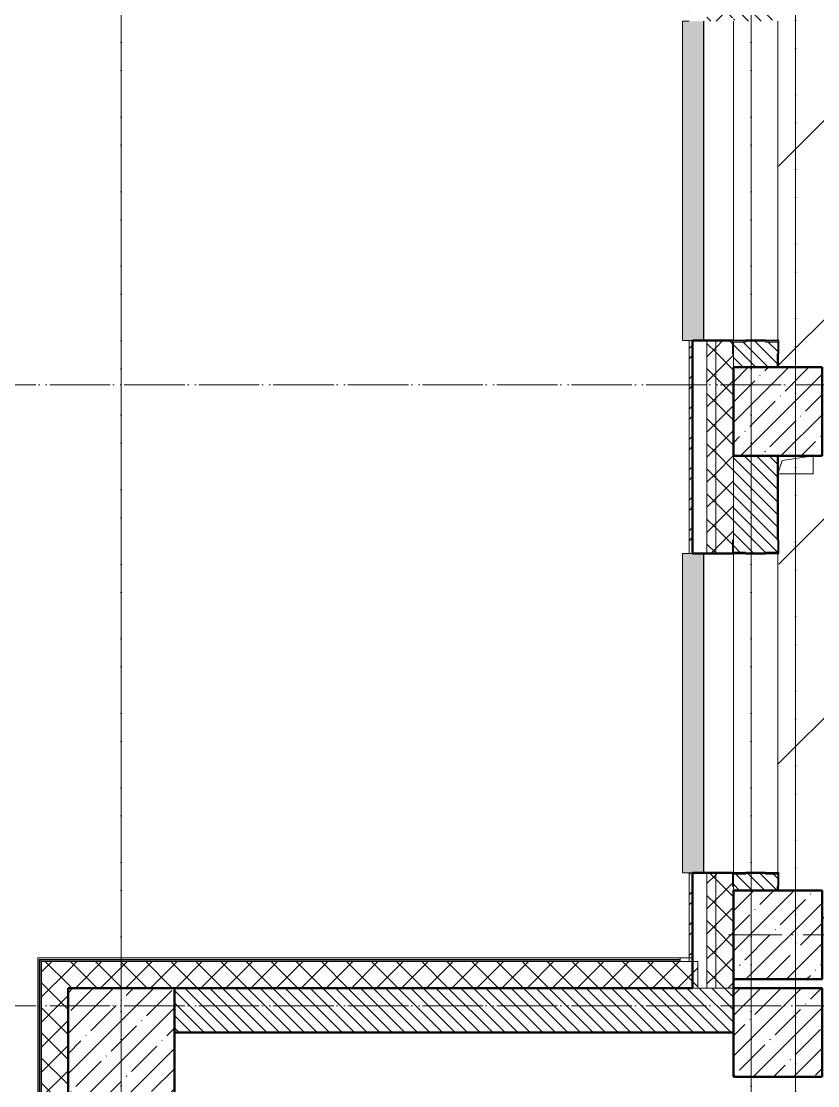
# Model space of a CAD drawing. Header units: millimetres. Extents: x 35697 to 388678, y -91946 to 171347.
# Drawn here: x 113746 to 118235, y 106095 to 112095 of the extents above; entities that cross this region are included whole.
import ezdxf

# ---------------------------------------------------------------- set-up
doc = ezdxf.new("R2010")
doc.units = ezdxf.units.MM
doc.linetypes.add('50_200_ШТРИХ_1Т_ш5_п1_п1_', pattern=[700, 500, -100, 0, -100])
for name, color, linetype, lineweight in [('2.1) ПГП окна 2.8 м', 5, 'Continuous', 30), ('3.1) ЖБ окна 1.2 м', 102, 'Continuous', 30), ('A-GENM-____-MCUT', 7, 'Continuous', 25), ('A-GENM-____-OTLN', 7, 'Continuous', 9), ('A-GENM-____-OTLN-1', 7, 'Continuous', 25), ('A-GLAZ-____-OTLN', 7, 'Continuous', 9), ('A-WALL-____-MCUT', 7, 'Continuous', 13), ('A-WALL-____-MCUT-1', 7, 'Continuous', 9), ('A-WALL-____-MCUT-2', 7, 'Continuous', 50), ('A-WALL-____-MCUT-3', 7, 'Continuous', 9), ('A-WALL-____-OTLN', 7, 'Continuous', 9), ('A-WALL-____-PATT-1', 7, 'Continuous', 9), ('A-WALL-FNSH-MCUT-1', 7, 'Continuous', 9), ('S-COLS-____-MCUT', 7, 'Continuous', 50), ('S-COLS-____-OTLN', 7, 'Continuous', 9), ('S-GRID-____-OTLN-1', 7, '50_200_ШТРИХ_1Т_ш5_п1_п1_', 9)]:
    doc.layers.add(name, color=color, linetype=linetype, lineweight=lineweight)
doc.layers.add('A-GLAZ-____-OTLN-1', color=7, linetype='Continuous', lineweight=9, true_color=0xc0c0c0)
pattern_1 = [(135, (43259.71, 63713.66), (-35.35534, -35.35534), [])]
pattern_2 = [(45, (-71050, -42631.04), (-114.04925, 114.04925), []), (45, (-70935.95, -42631.04), (-114.04925, 114.04925), [201.613, -40.323, 3.353, -36.97])]
pattern_3 = [(45, (-74750, -43231.04), (-114.04925, 114.04925), []), (45, (-74635.95, -43231.04), (-114.04925, 114.04925), [201.613, -40.323, 3.353, -36.97])]
pattern_4 = [(315, (-46181.04, 74750), (114.04925, 114.04925), []), (315, (-46181.04, 74635.95), (114.04925, 114.04925), [201.613, -40.323, 3.353, -36.97])]
pattern_5 = [(45, (-74750, -42681.04), (-114.04925, 114.04925), []), (45, (-74635.95, -42681.04), (-114.04925, 114.04925), [201.613, -40.323, 3.353, -36.97])]
pattern_6 = [(45, (43259.71, 63713.66), (-70.71068, 70.71068), []), (135, (43259.71, 63713.66), (-70.71068, -70.71068), [])]
pattern_7 = [(135, (43259.71, 63713.66), (-35.35534, -35.35534), [])]
pattern_8 = [(45, (43259.71, 63713.66), (-70.71068, 70.71068), []), (135, (43259.71, 63713.66), (-70.71068, -70.71068), [])]

# ---------------------------------------------------------------- blocks, each defined once
blk = doc.blocks.new('BSC_Колонна _Прямоугольная - 600х600-25984397-АР1_План отверстий 2 этажа в осях 1-64_Ю-ЯЯ')
at = {"layer": 'S-COLS-____-OTLN'}
h = blk.add_hatch(dxfattribs=at)
h.set_pattern_fill('FP_41', color=256, style=0, pattern_type=2)
h.set_pattern_definition(pattern_2)
h.paths.add_polyline_path([(-300, -300), (300, -300), (300, 300), (-300, 300)], flags=0)
at = {"layer": 'S-COLS-____-MCUT'}
for p, q in [((300, 300), (-300, 300)), ((-300, 300), (-300, -300)), ((300, -300), (300, 300)), ((-300, -300), (300, -300))]:
    blk.add_line(p, q, dxfattribs=at)
blk = doc.blocks.new('BSC_Колонна _Прямоугольная - 500х500-V55-АР1_План отверстий 2 этажа в осях 1-64_Ю-ЯЯ')
at = {"layer": 'S-COLS-____-OTLN'}
h = blk.add_hatch(dxfattribs=at)
h.set_pattern_fill('FP_65', color=256, style=0, pattern_type=2)
h.set_pattern_definition(pattern_3)
h.paths.add_polyline_path([(-250, -250), (250, -250), (250, 250), (-250, 250)], flags=0)
at = {"layer": 'S-COLS-____-MCUT'}
for p, q in [((250, 250), (-250, 250)), ((-250, 250), (-250, -250)), ((250, -250), (250, 250)), ((-250, -250), (250, -250))]:
    blk.add_line(p, q, dxfattribs=at)
blk = doc.blocks.new('BSC_Колонна _Прямоугольная - 500х500-V113-АР1_План отверстий 2 этажа в осях 1-64_Ю-ЯЯ')
at = {"layer": 'S-COLS-____-OTLN'}
h = blk.add_hatch(dxfattribs=at)
h.set_pattern_fill('FP_126', color=256, style=0, pattern_type=2)
h.set_pattern_definition(pattern_4)
h.paths.add_polyline_path([(-250, 250), (-250, -250), (250, -250), (250, 250)], flags=0)
at = {"layer": 'S-COLS-____-MCUT'}
for p, q in [((250, 250), (-250, 250)), ((-250, 250), (-250, -250)), ((250, -250), (250, 250)), ((-250, -250), (250, -250))]:
    blk.add_line(p, q, dxfattribs=at)
blk = doc.blocks.new('BSC_Колонна _Прямоугольная - 500х500-V120-АР1_План отверстий 2 этажа в осях 1-64_Ю-ЯЯ')
at = {"layer": 'S-COLS-____-OTLN'}
h = blk.add_hatch(dxfattribs=at)
h.set_pattern_fill('FP_133', color=256, style=0, pattern_type=2)
h.set_pattern_definition(pattern_5)
h.paths.add_polyline_path([(-250, -250), (250, -250), (250, 250), (-250, 250), (-250, 13.8)], flags=0)
at = {"layer": 'S-COLS-____-MCUT'}
for p, q in [((250, 250), (-250, 250)), ((-250, 250), (-250, -250)), ((250, -250), (250, 250)), ((-250, -250), (250, -250))]:
    blk.add_line(p, q, dxfattribs=at)
blk = doc.blocks.new('Фахверк_СКБ_Уголок - 250_2700_1-27501432-АР1_План отверстий 2 этажа в осях 1-64_Ю-ЯЯ')
at = {"layer": 'A-GENM-____-MCUT'}
for p, q in [((200, 181), (125, 181)), ((125, 181), (125, 106)), ((200, 175), (200, 181)), ((131, 106), (131, 175)), ((131, 175), (200, 175)), ((125, 106), (131, 106)), ((131, -6), (125, -6)), ((125, -6), (125, -81)), ((131, -75), (131, -6)), ((125, -81), (200, -81)), ((200, -75), (131, -75)), ((200, -81), (200, -75))]:
    blk.add_line(p, q, dxfattribs=at)
blk = doc.blocks.new('Фахверк_СКБ_Уголок - 250_2700-27497298-АР1_План отверстий 2 этажа в осях 1-64_Ю-ЯЯ')
at = {"layer": 'A-GENM-____-MCUT'}
for p, q in [((200, 181), (125, 181)), ((125, 181), (125, 106)), ((200, 175), (200, 181)), ((131, 106), (131, 175)), ((131, 175), (200, 175)), ((125, 106), (131, 106)), ((131, -6), (125, -6)), ((125, -6), (125, -81)), ((131, -75), (131, -6)), ((125, -81), (200, -81)), ((200, -75), (131, -75)), ((200, -81), (200, -75))]:
    blk.add_line(p, q, dxfattribs=at)
blk = doc.blocks.new('AR_Отверстие прямоугольное _в плите_ - AR_Отверстие прямоугольное _в плите_-V164-АР1_План отверстий 2 этажа в осях 1-64_Ю-ЯЯ')
at = {"layer": 'A-GENM-____-OTLN'}
for p, q in [((-100, -50), (-75, 25)), ((-75, 25), (100, 50)), ((100, -50), (100, 50)), ((-100, -50), (100, -50))]:
    blk.add_line(p, q, dxfattribs=at)
blk = doc.blocks.new('Отлив_СКБ - Отлив витража_120_НВФ-31885689-АР1_План отверстий 2 этажа в осях 1-64_Ю-ЯЯ')
at = {"layer": 'A-GLAZ-____-OTLN-1'}
for points in [[(1800, 2), (1800, 120), (0, 120), (0, 2), (737.3, 2)], [(1800, 0), (1800, 2), (0, 2), (0, 0), (737.3, 0)]]:
    blk.add_hatch(color=256, dxfattribs=at).paths.add_polyline_path(points, flags=0)
at = {"layer": 'A-GLAZ-____-OTLN'}
for p, q in [((0, 83), (0, 120)), ((1800, 120), (0, 120)), ((1800, 120), (1800, 83)), ((0, 2), (1800, 2)), ((1800, 0), (0, 0))]:
    blk.add_line(p, q, dxfattribs=at)
blk = doc.blocks.new('Стены 10 - Стены 4-31628020-АР1_План отверстий 2 этажа в осях 1-64_Ю-ЯЯ')
at = {"layer": 'A-WALL-____-MCUT'}
for p, q in [((23850, 9731), (23800, 9731)), ((23800, 9731), (23800, 9711)), ((23850, 9711), (23850, 9731)), ((23800, 9711), (23850, 9711))]:
    blk.add_line(p, q, dxfattribs=at)
blk = doc.blocks.new('BSC_Колонна _Прямоугольная - 600х600-25984397-АР1_План отверстий 2 этажа в осях 1-64_А-ГГ')
at = {"layer": 'S-COLS-____-OTLN'}
h = blk.add_hatch(dxfattribs=at)
h.set_pattern_fill('FP_34', color=256, style=0, pattern_type=2)
h.set_pattern_definition(pattern_2)
h.paths.add_polyline_path([(-300, -300), (300, -300), (300, 300), (-300, 300)], flags=0)
at = {"layer": 'S-COLS-____-MCUT'}
for p, q in [((300, 300), (-300, 300)), ((-300, 300), (-300, -300)), ((300, -300), (300, 300)), ((-300, -300), (300, -300))]:
    blk.add_line(p, q, dxfattribs=at)
blk = doc.blocks.new('BSC_Колонна _Прямоугольная - 500х500-V82-АР1_План отверстий 2 этажа в осях 1-64_А-ГГ')
at = {"layer": 'S-COLS-____-OTLN'}
h = blk.add_hatch(dxfattribs=at)
h.set_pattern_fill('FP_111', color=256, style=0, pattern_type=2)
h.set_pattern_definition(pattern_3)
h.paths.add_polyline_path([(-250, -250), (250, -250), (250, 250), (-250, 250), (-250, 74.6)], flags=0)
at = {"layer": 'S-COLS-____-MCUT'}
for p, q in [((250, 250), (-250, 250)), ((-250, 250), (-250, -250)), ((250, -250), (250, 250)), ((-250, -250), (250, -250))]:
    blk.add_line(p, q, dxfattribs=at)
blk = doc.blocks.new('BSC_Колонна _Прямоугольная - 500х500-V118-АР1_План отверстий 2 этажа в осях 1-64_А-ГГ')
at = {"layer": 'S-COLS-____-OTLN'}
h = blk.add_hatch(dxfattribs=at)
h.set_pattern_fill('FP_147', color=256, style=0, pattern_type=2)
h.set_pattern_definition(pattern_4)
h.paths.add_polyline_path([(-250, 250), (-250, -250), (250, -250), (250, 250), (134.5, 250)], flags=0)
at = {"layer": 'S-COLS-____-MCUT'}
for p, q in [((250, 250), (-250, 250)), ((-250, 250), (-250, -250)), ((250, -250), (250, 250)), ((-250, -250), (250, -250))]:
    blk.add_line(p, q, dxfattribs=at)
blk = doc.blocks.new('BSC_Колонна _Прямоугольная - 500х500-V124-АР1_План отверстий 2 этажа в осях 1-64_А-ГГ')
at = {"layer": 'S-COLS-____-OTLN'}
h = blk.add_hatch(dxfattribs=at)
h.set_pattern_fill('FP_154', color=256, style=0, pattern_type=2)
h.set_pattern_definition(pattern_5)
h.paths.add_polyline_path([(-250, -250), (250, -250), (250, 250), (-250, 250), (-250, 194.6)], flags=0)
at = {"layer": 'S-COLS-____-MCUT'}
for p, q in [((250, 250), (-250, 250)), ((-250, 250), (-250, -250)), ((250, -250), (250, 250)), ((-250, -250), (250, -250))]:
    blk.add_line(p, q, dxfattribs=at)
blk = doc.blocks.new('Фахверк_СКБ_Уголок - 250_2700_1-27501432-АР1_План отверстий 2 этажа в осях 1-64_А-ГГ')
at = {"layer": 'A-GENM-____-MCUT'}
for p, q in [((200, 181), (125, 181)), ((125, 181), (125, 106)), ((200, 175), (200, 181)), ((131, 106), (131, 175)), ((131, 175), (200, 175)), ((125, 106), (131, 106)), ((131, -6), (125, -6)), ((125, -6), (125, -81)), ((131, -75), (131, -6)), ((125, -81), (200, -81)), ((200, -75), (131, -75)), ((200, -81), (200, -75))]:
    blk.add_line(p, q, dxfattribs=at)
blk = doc.blocks.new('Фахверк_СКБ_Уголок - 250_2700-27497298-АР1_План отверстий 2 этажа в осях 1-64_А-ГГ')
at = {"layer": 'A-GENM-____-MCUT'}
for p, q in [((200, 181), (125, 181)), ((125, 181), (125, 106)), ((200, 175), (200, 181)), ((131, 106), (131, 175)), ((131, 175), (200, 175)), ((125, 106), (131, 106)), ((131, -6), (125, -6)), ((125, -6), (125, -81)), ((131, -75), (131, -6)), ((125, -81), (200, -81)), ((200, -75), (131, -75)), ((200, -81), (200, -75))]:
    blk.add_line(p, q, dxfattribs=at)
blk = doc.blocks.new('AR_Отверстие прямоугольное _в плите_ - AR_Отверстие прямоугольное _в плите_-V166-АР1_План отверстий 2 этажа в осях 1-64_А-ГГ')
at = {"layer": 'A-GENM-____-OTLN'}
for p, q in [((-100, -50), (-75, 25)), ((-75, 25), (100, 50)), ((100, -50), (100, 50)), ((-100, -50), (100, -50))]:
    blk.add_line(p, q, dxfattribs=at)
blk = doc.blocks.new('Отлив_СКБ - Отлив витража_120_НВФ-V197-АР1_План отверстий 2 этажа в осях 1-64_А-ГГ')
at = {"layer": 'A-GLAZ-____-OTLN-1'}
for points in [[(0, 2), (920.1, 2), (920.1, 120), (0, 120), (0, 63)], [(0, 0), (920.1, 0), (920.1, 2), (0, 2)]]:
    blk.add_hatch(color=256, dxfattribs=at).paths.add_polyline_path(points, flags=0)
at = {"layer": 'A-GLAZ-____-OTLN'}
for p, q in [((0, 83), (0, 120)), ((920.1, 120), (0, 120)), ((0, 2), (920.1, 2)), ((920.1, 0), (0, 0))]:
    blk.add_line(p, q, dxfattribs=at)
blk = doc.blocks.new('Отлив_СКБ - Отлив витража_120_НВФ-31885689-АР1_План отверстий 2 этажа в осях 1-64_А-ГГ')
at = {"layer": 'A-GLAZ-____-OTLN-1'}
for points in [[(1800, 2), (1800, 120), (0, 120), (0, 2), (1103.1, 2)], [(1103.1, 0), (1800, 0), (1800, 2), (0, 2), (0, 0)]]:
    blk.add_hatch(color=256, dxfattribs=at).paths.add_polyline_path(points, flags=0)
at = {"layer": 'A-GLAZ-____-OTLN'}
for p, q in [((0, 83), (0, 120)), ((1800, 120), (0, 120)), ((1800, 120), (1800, 83)), ((0, 2), (1800, 2)), ((1800, 0), (0, 0))]:
    blk.add_line(p, q, dxfattribs=at)
blk = doc.blocks.new('2этаж')
at = {"layer": 'S-GRID-____-OTLN-1', "color": 251, "ltscale": 0.6, "true_color": 0x636466}
for p, q in [((55458.3, 549908.8), (55458.3, 498997)), ((59008.3, 549908.8), (59008.3, 498997)), ((59258.3, 549613.9), (59258.3, 499306.9)), ((55458.3, 508896.9), (55458.3, 454750.2)), ((59008.3, 508896.9), (59008.3, 470347)), ((59258.3, 508602.1), (59258.3, 470347)), ((51735.1, 505347), (74727.1, 505347)), ((53374.4, 505347), (74727.1, 505347)), ((58880.7, 502247), (88334.7, 502247)), ((58880.7, 502247), (88334.7, 502247)), ((51735.1, 501847), (88482.7, 501847)), ((53374.4, 501847), (88482.7, 501847))]:
    blk.add_line(p, q, dxfattribs=at)

msp = doc.modelspace()

# ---------------------------------------------------------------- hatches: boundary and pattern name
at = {"layer": '2.1) ПГП окна 2.8 м'}
h = msp.add_hatch(dxfattribs=at)
h.set_pattern_fill('ANSI31', color=5, scale=250)
h.paths.add_polyline_path([(120759.7, 115244.7), (120759.7, 115394.7), (120759.7, 115894.7), (120759.7, 116394.7), (121259.7, 116394.7), (121759.7, 116394.7), (122944.7, 116394.7), (123294.7, 116394.7), (126559.7, 116394.7), (126559.7, 115894.7), (126659.7, 115894.7), (126859.7, 115894.7), (127559.7, 115894.7), (128969.7, 115894.7), (129669.7, 115894.7), (130924.7, 115894.7), (130924.7, 118894.7), (130809.7, 118894.7), (130759.7, 118894.7), (130369.7, 118894.7), (129919.7, 118894.7), (129684.7, 118894.7), (129684.7, 118888.7), (129615.7, 118888.7), (129609.7, 118888.7), (129534.7, 118888.7), (129184.7, 118894.7), (129184.7, 118888.7), (129109.7, 118888.7), (129103.7, 118888.7), (129034.7, 118888.7), (128719.7, 118894.7), (128269.7, 118894.7), (128034.7, 118894.7), (128034.7, 118888.7), (127965.7, 118888.7), (127959.7, 118888.7), (127884.7, 118888.7), (127159.7, 118894.7), (126859.7, 118894.7), (126659.7, 118894.7), (126159.7, 118894.7), (124219.7, 118894.7), (123869.7, 118894.7), (123534.7, 118894.7), (123534.7, 118888.7), (123459.7, 118888.7), (123453.7, 118888.7), (123384.7, 118888.7), (122534.7, 118894.2), (122534.7, 118888.7), (122465.7, 118888.7), (122459.7, 118888.7), (122384.7, 118888.7), (121259.7, 118894.7), (120759.7, 118894.7), (120609.7, 118894.7), (119909.7, 118894.7), (119784.7, 118894.7), (119784.7, 118888.7), (119709.7, 118888.7), (119703.7, 118888.7), (119634.7, 118888.7), (119409.7, 118894.7), (118709.7, 118894.7), (118634.7, 118894.7), (118634.7, 118888.7), (118565.7, 118888.7), (118559.7, 118888.7), (118484.7, 118888.7), (118259.7, 118894.7), (118259.7, 118844.7), (118259.7, 118344.7), (118209.7, 118344.7), (118209.7, 118244.7), (118009.7, 118244.7), (118009.7, 118169.7), (118015.7, 118169.7), (118015.7, 118094.7), (118009.7, 116294.7), (118015.7, 116294.7), (118015.7, 116219.7), (118009.7, 115894.7), (118259.7, 115894.7), (118259.7, 115394.7), (118209.7, 115394.7), (118209.7, 115294.7), (118009.7, 115294.7), (118009.7, 115169.7), (118015.7, 115169.7), (118015.7, 115094.7), (118009.7, 113294.7), (118015.7, 113294.7), (118015.7, 113219.7), (118009.7, 112169.7), (118015.7, 112169.7), (118015.7, 112094.7), (118009.7, 110294.7), (118015.7, 110294.7), (118015.7, 110219.7), (118009.7, 110144.7), (118259.7, 110144.7), (118259.7, 109644.7), (118209.7, 109644.7), (118209.7, 109544.7), (118009.7, 109544.7), (118009.7, 109169.7), (118015.7, 109169.7), (118015.7, 109094.7), (118009.7, 107294.7), (118015.7, 107294.7), (118015.7, 107219.7), (118009.7, 107194.7), (118259.7, 107194.7), (118259.7, 106894.7), (120759.7, 106894.7), (120759.7, 107194.7), (121259.7, 107194.7), (121259.7, 106894.7), (126159.7, 106894.7), (126159.7, 107194.7), (126659.7, 107194.7), (126659.7, 106894.7), (128134.7, 106894.7), (128134.7, 106900.7), (128209.7, 106900.7), (130209.7, 106894.7), (130209.7, 106900.7), (130284.7, 106900.7), (132009.7, 106894.7), (132009.7, 107194.7), (132009.7, 107369.7), (132003.7, 107369.7), (132003.7, 107444.7), (132009.7, 108394.7), (132009.7, 109394.7), (132009.7, 109544.7), (132003.7, 109544.7), (132003.7, 109619.7), (132009.7, 109644.7), (129459.7, 109644.7), (128359.7, 109644.7), (128134.7, 109644.7), (128134.7, 109638.7), (128059.7, 109638.7), (128053.7, 109638.7), (127984.7, 109638.7), (126984.7, 109644.3), (126984.7, 109638.7), (126915.7, 109638.7), (126909.7, 109638.7), (126834.7, 109638.7), (126659.7, 109644.7), (126159.7, 109644.7), (121259.7, 109644.7), (120759.7, 109644.7), (120759.7, 110144.7), (120759.7, 110644.7), (120759.7, 111214.8), (120759.7, 114744.7)])
at = {"layer": 'A-WALL-____-PATT-1'}
h = msp.add_hatch(dxfattribs=at)
h.set_pattern_fill('FP_1', color=256, style=0, pattern_type=2)
h.set_pattern_definition(pattern_6)
h.paths.add_polyline_path([(117659.7, 106644.7), (117659.7, 107294.7), (117609.7, 107294.7), (117609.7, 106644.7)], flags=0)
h.paths.add_polyline_path([(117609.7, 109094.7), (117659.7, 109094.7), (117659.7, 110294.7), (117609.7, 110294.7), (117609.7, 109637.4)], flags=0)
h.paths.add_polyline_path([(117659.7, 112094.7), (117659.7, 113294.7), (117609.7, 113294.7), (117609.7, 112094.7)], flags=0)
h.paths.add_polyline_path([(117659.7, 115094.7), (117659.7, 116294.7), (117609.7, 116294.7), (117609.7, 115094.7)], flags=0)
h.paths.add_polyline_path([(117659.7, 118094.7), (117659.7, 118894.7), (117609.7, 118894.7), (117609.7, 118094.7)], flags=0)
h = msp.add_hatch(dxfattribs=at)
h.set_pattern_fill('FP_1', color=256, style=0, pattern_type=2)
h.set_pattern_definition(pattern_6)
h.paths.add_polyline_path([(117659.7, 106644.7), (117759.7, 106644.7), (117759.7, 107219.7), (117753.7, 107219.7), (117753.7, 107294.7), (117659.7, 107294.7), (117659.7, 106694.7)], flags=0)
h.paths.add_polyline_path([(117659.7, 109094.7), (117753.7, 109094.7), (117753.7, 109169.7), (117759.7, 109169.7), (117759.7, 110219.7), (117753.7, 110219.7), (117753.7, 110294.7), (117659.7, 110294.7), (117659.7, 109169.7)], flags=0)
h.paths.add_polyline_path([(117753.7, 112094.7), (117753.7, 112169.7), (117759.7, 112169.7), (117759.7, 113219.7), (117753.7, 113219.7), (117753.7, 113294.7), (117659.7, 113294.7), (117659.7, 112094.7)], flags=0)
h.paths.add_polyline_path([(117753.7, 115094.7), (117753.7, 115169.7), (117759.7, 115169.7), (117759.7, 116219.7), (117753.7, 116219.7), (117753.7, 116294.7), (117659.7, 116294.7), (117659.7, 115094.7)], flags=0)
h.paths.add_polyline_path([(117659.7, 118094.7), (117753.7, 118094.7), (117753.7, 118169.7), (117759.7, 118169.7), (117759.7, 118894.7), (117659.7, 118894.7), (117659.7, 118169.7)], flags=0)
h = msp.add_hatch(dxfattribs=at)
h.set_pattern_fill('FP_3', color=256, style=0, pattern_type=2)
h.set_pattern_definition([(45, (43259.71, 63713.66), (-85.53659, 85.53659), []), (45, (43316.74, 63713.66), (-85.53659, 85.53659), [])])
h.paths.add_polyline_path([(117509.7, 106814.7), (117529.7, 106814.7), (117529.7, 107294.7), (117509.7, 107294.7), (117509.7, 107215.7)], flags=0)
h.paths.add_polyline_path([(117509.7, 109094.7), (117529.7, 109094.7), (117529.7, 110294.7), (117509.7, 110294.7), (117509.7, 109637.4)], flags=0)
h.paths.add_polyline_path([(117509.7, 112094.7), (117529.7, 112094.7), (117529.7, 113294.7), (117509.7, 113294.7), (117509.7, 112866.2)], flags=0)
h.paths.add_polyline_path([(117509.7, 115094.7), (117529.7, 115094.7), (117529.7, 116294.7), (117509.7, 116294.7), (117509.7, 115287.8)], flags=0)
h.paths.add_polyline_path([(117529.7, 118094.7), (117529.7, 118654.7), (117509.7, 118654.7), (117509.7, 118094.7)], flags=0)
h = msp.add_hatch(dxfattribs=at)
h.set_pattern_fill('FP_6', color=256, style=0, pattern_type=2)
h.set_pattern_definition(pattern_1)
h.paths.add_polyline_path([(117940.7, 110144.7), (118009.7, 110144.7), (118009.7, 110288.7), (117940.7, 110288.7), (117940.7, 110294.7), (117828.7, 110294.7), (117828.7, 110288.7), (117759.7, 110288.7), (117759.7, 110144.7), (117828.7, 110144.7)], flags=0)
h.paths.add_polyline_path([(117940.7, 112094.7), (117940.7, 112100.7), (118009.7, 112100.7), (118009.7, 113288.7), (117940.7, 113288.7), (117940.7, 113294.7), (117828.7, 113294.7), (117828.7, 113288.7), (117759.7, 113288.7), (117759.7, 112100.7), (117828.7, 112100.7), (117828.7, 112094.7)], flags=0)
h.paths.add_polyline_path([(117940.7, 115094.7), (117940.7, 115100.7), (118009.7, 115100.7), (118009.7, 115394.7), (117759.7, 115394.7), (117759.7, 115100.7), (117828.7, 115100.7), (117828.7, 115094.7)], flags=0)
h = msp.add_hatch(dxfattribs=at)
h.set_pattern_fill('FP_3', color=256, style=0, pattern_type=2)
h.set_pattern_definition([(45, (43259.71, 63713.66), (-85.53659, 85.53659), []), (45, (43316.74, 63713.66), (-85.53659, 85.53659), [])])
h.paths.add_polyline_path([(117509.7, 106814.7), (117529.7, 106814.7), (117529.7, 107294.7), (117509.7, 107294.7), (117509.7, 107019.3)], flags=0)
h.paths.add_polyline_path([(117529.7, 109094.7), (117529.7, 110294.7), (117509.7, 110294.7), (117509.7, 109094.7)], flags=0)
h = msp.add_hatch(dxfattribs=at)
h.set_pattern_fill('FP_1', color=256, style=0, pattern_type=2)
h.set_pattern_definition(pattern_8)
h.paths.add_polyline_path([(117659.7, 106644.7), (117659.7, 107294.7), (117609.7, 107294.7), (117609.7, 106644.7)], flags=0)
h.paths.add_polyline_path([(117659.7, 109094.7), (117659.7, 110294.7), (117609.7, 110294.7), (117609.7, 109094.7)], flags=0)
h = msp.add_hatch(dxfattribs=at)
h.set_pattern_fill('FP_1', color=256, style=0, pattern_type=2)
h.set_pattern_definition(pattern_8)
h.paths.add_polyline_path([(117659.7, 106644.7), (117759.7, 106644.7), (117759.7, 107219.7), (117753.7, 107219.7), (117753.7, 107294.7), (117659.7, 107294.7), (117659.7, 107019.3)], flags=0)
h.paths.add_polyline_path([(117659.7, 109094.7), (117753.7, 109094.7), (117753.7, 109169.7), (117759.7, 109169.7), (117759.7, 110219.7), (117753.7, 110219.7), (117753.7, 110294.7), (117659.7, 110294.7), (117659.7, 109169.3)], flags=0)
h = msp.add_hatch(dxfattribs=at)
h.set_pattern_fill('FP_6', color=256, style=0, pattern_type=2)
h.set_pattern_definition(pattern_7)
h.paths.add_polyline_path([(118009.7, 110144.7), (118009.7, 110288.7), (117940.7, 110288.7), (117940.7, 110294.7), (117828.7, 110294.7), (117828.7, 110288.7), (117759.7, 110288.7), (117759.7, 110144.7), (117940.7, 110144.7)], flags=0)
h = msp.add_hatch(dxfattribs=at)
h.set_pattern_fill('FP_6', color=256, style=0, pattern_type=2)
h.set_pattern_definition(pattern_1)
h.paths.add_polyline_path([(118009.7, 107194.7), (118009.7, 107288.7), (117940.7, 107288.7), (117940.7, 107294.7), (117828.7, 107294.7), (117828.7, 107288.7), (117759.7, 107288.7), (117759.7, 107194.7)], flags=0)
h.paths.add_polyline_path([(117940.7, 109094.7), (117940.7, 109100.7), (118009.7, 109100.7), (118009.7, 109644.7), (117759.7, 109644.7), (117759.7, 109100.7), (117828.7, 109100.7), (117828.7, 109094.7)], flags=0)
h = msp.add_hatch(dxfattribs=at)
h.set_pattern_fill('FP_6', color=256, style=0, pattern_type=2)
h.set_pattern_definition(pattern_7)
h.paths.add_polyline_path([(118009.7, 107194.7), (118009.7, 107288.7), (117940.7, 107288.7), (117940.7, 107294.7), (117828.7, 107294.7), (117828.7, 107288.7), (117759.7, 107288.7), (117759.7, 107194.7), (117921.4, 107194.7)], flags=0)
h.paths.add_polyline_path([(117940.7, 109094.7), (117940.7, 109100.7), (118009.7, 109100.7), (118009.7, 109644.7), (117759.7, 109644.7), (117759.7, 109100.7), (117828.7, 109100.7), (117828.7, 109094.7)], flags=0)
h = msp.add_hatch(dxfattribs=at)
h.set_pattern_fill('FP_1', color=256, style=0, pattern_type=2)
h.set_pattern_definition(pattern_8)
h.paths.add_polyline_path([(113859.7, 76044.7), (114009.7, 76044.7), (114009.7, 77339.7), (114003.7, 77339.7), (114003.7, 77414.7), (113859.7, 77414.7)], flags=0)
h.paths.add_polyline_path([(114003.7, 79114.7), (114003.7, 79189.7), (114009.7, 79189.7), (114009.7, 79979.7), (114003.7, 79979.7), (114003.7, 80054.7), (113859.7, 80054.7), (113859.7, 79114.7), (113944.6, 79114.7)], flags=0)
h.paths.add_polyline_path([(113944.6, 81754.7), (114003.7, 81754.7), (114003.7, 81829.7), (114009.7, 81829.7), (114009.7, 83219.7), (114003.7, 83219.7), (114003.7, 83294.7), (113859.7, 83294.7), (113859.7, 81754.7)], flags=0)
h.paths.add_polyline_path([(114003.7, 84994.7), (114003.7, 85069.7), (114009.7, 85069.7), (114009.7, 85859.7), (114003.7, 85859.7), (114003.7, 85934.7), (113859.7, 85934.7), (113859.7, 84994.7), (113944.6, 84994.7)], flags=0)
h.paths.add_polyline_path([(113944.6, 87634.7), (114003.7, 87634.7), (114003.7, 87709.7), (114009.7, 87709.7), (114009.7, 89099.7), (114003.7, 89099.7), (114003.7, 89174.7), (113859.7, 89174.7), (113859.7, 87634.7)], flags=0)
h.paths.add_polyline_path([(113944.6, 90874.7), (114003.7, 90874.7), (114003.7, 90949.7), (114009.7, 90949.7), (114009.7, 91739.7), (114003.7, 91739.7), (114003.7, 91814.7), (113859.7, 91814.7), (113859.7, 90874.7)], flags=0)
h.paths.add_polyline_path([(114003.7, 93514.7), (114003.7, 93589.7), (114009.7, 93589.7), (114009.7, 94979.7), (114003.7, 94979.7), (114003.7, 95054.7), (113859.7, 95054.7), (113859.7, 93514.7), (113944.6, 93514.7)], flags=0)
h.paths.add_polyline_path([(114003.7, 96754.7), (114003.7, 96829.7), (114009.7, 96829.7), (114009.7, 97619.7), (114003.7, 97619.7), (114003.7, 97694.7), (113859.7, 97694.7), (113859.7, 96754.7), (113944.6, 96754.7)], flags=0)
h.paths.add_polyline_path([(113944.6, 99394.7), (114003.7, 99394.7), (114003.7, 99469.7), (114009.7, 99469.7), (114009.7, 100859.7), (114003.7, 100859.7), (114003.7, 100934.7), (113859.7, 100934.7), (113859.7, 99394.7)], flags=0)
h.paths.add_polyline_path([(113944.6, 102634.7), (114003.7, 102634.7), (114003.7, 102709.7), (114009.7, 102709.7), (114009.7, 103499.7), (114003.7, 103499.7), (114003.7, 103574.7), (113859.7, 103574.7), (113859.7, 102634.7)], flags=0)
h.paths.add_polyline_path([(114003.7, 105274.7), (114003.7, 105349.7), (114009.7, 105349.7), (114009.7, 106794.7), (113859.7, 106794.7), (113859.7, 105274.7), (113944.6, 105274.7)], flags=0)
h = msp.add_hatch(dxfattribs=at)
h.set_pattern_fill('FP_1', color=256, style=0, pattern_type=2)
h.set_pattern_definition(pattern_6)
h.paths.add_polyline_path([(117559.7, 106644.7), (117559.7, 106794.7), (114009.7, 106794.7), (114009.7, 106644.7), (117479.6, 106644.7)], flags=0)
h = msp.add_hatch(dxfattribs=at)
h.set_pattern_fill('FP_1', color=256, style=0, pattern_type=2)
h.set_pattern_definition(pattern_8)
h.paths.add_polyline_path([(117559.7, 106644.7), (117559.7, 106794.7), (114009.7, 106794.7), (114009.7, 106644.7), (117479.5, 106644.7)], flags=0)
h = msp.add_hatch(dxfattribs=at)
h.set_pattern_fill('FP_6', color=256, style=0, pattern_type=2)
h.set_pattern_definition(pattern_1)
h.paths.add_polyline_path([(117479.6, 106394.7), (117759.7, 106394.7), (117759.7, 106644.7), (114609.7, 106644.7), (114609.7, 106394.7)], flags=0)
h = msp.add_hatch(dxfattribs=at)
h.set_pattern_fill('FP_6', color=256, style=0, pattern_type=2)
h.set_pattern_definition(pattern_7)
h.paths.add_polyline_path([(117479.5, 106394.7), (117759.7, 106394.7), (117759.7, 106644.7), (114609.7, 106644.7), (114609.7, 106394.7)], flags=0)

# ---------------------------------------------------------------- linework, layer by layer
at = {"layer": 'A-WALL-____-MCUT'}
for p, q in [((117529.7, 109094.7), (117529.7, 110294.7)), ((117753.7, 110294.7), (117529.7, 110294.7)), ((117940.7, 110294.7), (117828.7, 110294.7)), ((118009.7, 110144.7), (118009.7, 110219.7)), ((118009.7, 109169.7), (118009.7, 109644.7)), ((117529.7, 109094.7), (117753.7, 109094.7)), ((117828.7, 109094.7), (117940.7, 109094.7)), ((117753.7, 107294.7), (117529.7, 107294.7)), ((117529.7, 107294.7), (117529.7, 106644.7)), ((117940.7, 107294.7), (117828.7, 107294.7)), ((118009.7, 107194.7), (118009.7, 107219.7)), ((117759.7, 106644.7), (117759.7, 106694.7)), ((117529.7, 106644.7), (114609.7, 106644.7)), ((114609.7, 106394.7), (117759.7, 106394.7))]:
    msp.add_line(p, q, dxfattribs=at)
at = {"layer": 'A-WALL-____-MCUT-1'}
for p, q in [((117609.7, 110294.7), (117609.7, 109094.7)), ((117659.7, 110294.7), (117659.7, 109094.7)), ((117759.7, 110219.7), (117759.7, 110144.7)), ((117759.7, 109644.7), (117759.7, 109169.7)), ((117609.7, 107294.7), (117609.7, 106644.7)), ((117659.7, 107294.7), (117659.7, 106644.7)), ((117759.7, 107219.7), (117759.7, 107194.7)), ((117459.7, 106806.7), (113847.7, 106806.7)), ((117459.7, 106801.7), (113852.7, 106801.7)), ((117559.7, 106794.7), (117459.7, 106794.7)), ((117559.7, 106644.7), (117559.7, 106794.7)), ((114609.7, 106644.7), (117759.7, 106644.7))]:
    msp.add_line(p, q, dxfattribs=at)
at = {"layer": 'A-WALL-____-MCUT-2'}
for p, q in [((117529.7, 109094.7), (117529.7, 110294.7)), ((117753.7, 110294.7), (117529.7, 110294.7)), ((117940.7, 110294.7), (117828.7, 110294.7)), ((118009.7, 110144.7), (118009.7, 110219.7)), ((118009.7, 109169.7), (118009.7, 109644.7)), ((117529.7, 109094.7), (117753.7, 109094.7)), ((117828.7, 109094.7), (117940.7, 109094.7)), ((117753.7, 107294.7), (117529.7, 107294.7)), ((117529.7, 107294.7), (117529.7, 106644.7)), ((117940.7, 107294.7), (117828.7, 107294.7)), ((118009.7, 107194.7), (118009.7, 107219.7)), ((117759.7, 106644.7), (117759.7, 106694.7)), ((117529.7, 106644.7), (114609.7, 106644.7)), ((114609.7, 106394.7), (117759.7, 106394.7))]:
    msp.add_line(p, q, dxfattribs=at)
at = {"layer": 'A-WALL-____-MCUT-3'}
for p, q in [((117609.7, 110294.7), (117609.7, 109094.7)), ((117659.7, 110294.7), (117659.7, 109094.7)), ((117759.7, 110219.7), (117759.7, 110144.7)), ((117759.7, 109644.7), (117759.7, 109169.7)), ((117609.7, 107294.7), (117609.7, 106644.7)), ((117659.7, 107294.7), (117659.7, 106644.7)), ((117759.7, 107219.7), (117759.7, 107194.7)), ((117459.7, 106806.7), (113847.7, 106806.7)), ((113847.7, 106806.7), (113847.7, 105274.7)), ((117459.7, 106801.7), (113852.7, 106801.7)), ((113852.7, 106801.7), (113852.7, 105274.7)), ((113859.7, 106794.7), (113859.7, 105274.7)), ((117559.7, 106794.7), (117459.7, 106794.7)), ((117559.7, 106644.7), (117559.7, 106794.7)), ((114609.7, 106644.7), (117759.7, 106644.7))]:
    msp.add_line(p, q, dxfattribs=at)
at = {"layer": 'A-WALL-____-OTLN'}
for p, q in [((117759.7, 112094.7), (117759.7, 110294.7)), ((118009.7, 112094.7), (118009.7, 110294.7)), ((117759.7, 111214.8), (117759.7, 110294.7)), ((117759.7, 110294.7), (117759.7, 111214.8)), ((118009.7, 111214.8), (118009.7, 110294.7)), ((117759.7, 109094.7), (117759.7, 107294.7)), ((117759.7, 109094.7), (117759.7, 107294.7)), ((118009.7, 109094.7), (118009.7, 107294.7)), ((118009.7, 109094.7), (118009.7, 107294.7))]:
    msp.add_line(p, q, dxfattribs=at)
at = {"layer": 'A-WALL-FNSH-MCUT-1'}
for p, q in [((117529.7, 110294.7), (117509.7, 110294.7)), ((117509.7, 110294.7), (117509.7, 109094.7)), ((117529.7, 110294.7), (117509.7, 110294.7)), ((117509.7, 110294.7), (117509.7, 109094.7)), ((117509.7, 109094.7), (117529.7, 109094.7)), ((117509.7, 109094.7), (117529.7, 109094.7)), ((117529.7, 107294.7), (117509.7, 107294.7)), ((117509.7, 107294.7), (117509.7, 106814.7)), ((117529.7, 107294.7), (117509.7, 107294.7)), ((117509.7, 107294.7), (117509.7, 106814.7)), ((117459.7, 106814.7), (113839.7, 106814.7)), ((117459.7, 106814.7), (113839.7, 106814.7)), ((113839.7, 106814.7), (113839.7, 105274.7)), ((117459.7, 106794.7), (117459.7, 106814.7)), ((117459.7, 106794.7), (117459.7, 106814.7)), ((117509.7, 106814.7), (117529.7, 106814.7)), ((117509.7, 106814.7), (117529.7, 106814.7)), ((113859.7, 106794.7), (117459.7, 106794.7)), ((113859.7, 106794.7), (117459.7, 106794.7))]:
    msp.add_line(p, q, dxfattribs=at)

# ---------------------------------------------------------------- block references
at = {"layer": '3.1) ЖБ окна 1.2 м'}
msp.add_blockref('2этаж', (58851.4, -395302.3), dxfattribs=at)
at = {"layer": 'A-GENM-____-OTLN'}
for name in ['AR_Отверстие прямоугольное _в плите_ - AR_Отверстие прямоугольное _в плите_-V164-АР1_План отверстий 2 этажа в осях 1-64_Ю-ЯЯ', 'AR_Отверстие прямоугольное _в плите_ - AR_Отверстие прямоугольное _в плите_-V166-АР1_План отверстий 2 этажа в осях 1-64_А-ГГ']:
    msp.add_blockref(name, (118109.7, 109594.7), dxfattribs=at)
at = {"layer": 'A-GENM-____-OTLN-1'}
for name, p, rotation in [('Фахверк_СКБ_Уголок - 250_2700_1-27501432-АР1_План отверстий 2 этажа в осях 1-64_Ю-ЯЯ', (117834.7, 110419.7), 269.9999999999999), ('Фахверк_СКБ_Уголок - 250_2700_1-27501432-АР1_План отверстий 2 этажа в осях 1-64_А-ГГ', (117834.7, 110419.7), 269.9999999999999), ('Фахверк_СКБ_Уголок - 250_2700-27497298-АР1_План отверстий 2 этажа в осях 1-64_Ю-ЯЯ', (117934.7, 108969.7), 89.99999999999991), ('Фахверк_СКБ_Уголок - 250_2700-27497298-АР1_План отверстий 2 этажа в осях 1-64_А-ГГ', (117934.7, 108969.7), 89.99999999999991), ('Фахверк_СКБ_Уголок - 250_2700_1-27501432-АР1_План отверстий 2 этажа в осях 1-64_Ю-ЯЯ', (117834.7, 107419.7), 269.9999999999999), ('Фахверк_СКБ_Уголок - 250_2700_1-27501432-АР1_План отверстий 2 этажа в осях 1-64_А-ГГ', (117834.7, 107419.7), 269.9999999999999)]:
    msp.add_blockref(name, p, dxfattribs=dict(at, rotation=rotation))
at = {"layer": 'A-GLAZ-____-OTLN', "rotation": 90}
for name, p in [('Отлив_СКБ - Отлив витража_120_НВФ-31885689-АР1_План отверстий 2 этажа в осях 1-64_Ю-ЯЯ', (117592.7, 110294.7)), ('Отлив_СКБ - Отлив витража_120_НВФ-V197-АР1_План отверстий 2 этажа в осях 1-64_А-ГГ', (117592.7, 110294.7)), ('Отлив_СКБ - Отлив витража_120_НВФ-31885689-АР1_План отверстий 2 этажа в осях 1-64_Ю-ЯЯ', (117592.7, 107294.7)), ('Отлив_СКБ - Отлив витража_120_НВФ-31885689-АР1_План отверстий 2 этажа в осях 1-64_А-ГГ', (117592.7, 107294.7))]:
    msp.add_blockref(name, p, dxfattribs=at)
at = {"layer": 'A-WALL-____-OTLN'}
msp.add_blockref('Стены 10 - Стены 4-31628020-АР1_План отверстий 2 этажа в осях 1-64_Ю-ЯЯ', (93659.7, 97083.7), dxfattribs=at)
at = {"layer": 'S-COLS-____-OTLN', "rotation": 89.9999999999999}
for name in ['BSC_Колонна _Прямоугольная - 500х500-V113-АР1_План отверстий 2 этажа в осях 1-64_Ю-ЯЯ', 'BSC_Колонна _Прямоугольная - 500х500-V118-АР1_План отверстий 2 этажа в осях 1-64_А-ГГ']:
    msp.add_blockref(name, (118009.7, 109894.7), dxfattribs=at)
at = {"layer": 'S-COLS-____-OTLN'}
for name, p in [('BSC_Колонна _Прямоугольная - 500х500-V55-АР1_План отверстий 2 этажа в осях 1-64_Ю-ЯЯ', (118009.7, 106944.7)), ('BSC_Колонна _Прямоугольная - 500х500-V82-АР1_План отверстий 2 этажа в осях 1-64_А-ГГ', (118009.7, 106944.7)), ('BSC_Колонна _Прямоугольная - 600х600-25984397-АР1_План отверстий 2 этажа в осях 1-64_Ю-ЯЯ', (114309.7, 106344.7)), ('BSC_Колонна _Прямоугольная - 600х600-25984397-АР1_План отверстий 2 этажа в осях 1-64_А-ГГ', (114309.7, 106344.7)), ('BSC_Колонна _Прямоугольная - 500х500-V120-АР1_План отверстий 2 этажа в осях 1-64_Ю-ЯЯ', (118009.7, 106394.7)), ('BSC_Колонна _Прямоугольная - 500х500-V124-АР1_План отверстий 2 этажа в осях 1-64_А-ГГ', (118009.7, 106394.7))]:
    msp.add_blockref(name, p, dxfattribs=at)

doc.saveas('drawing.dxf')
